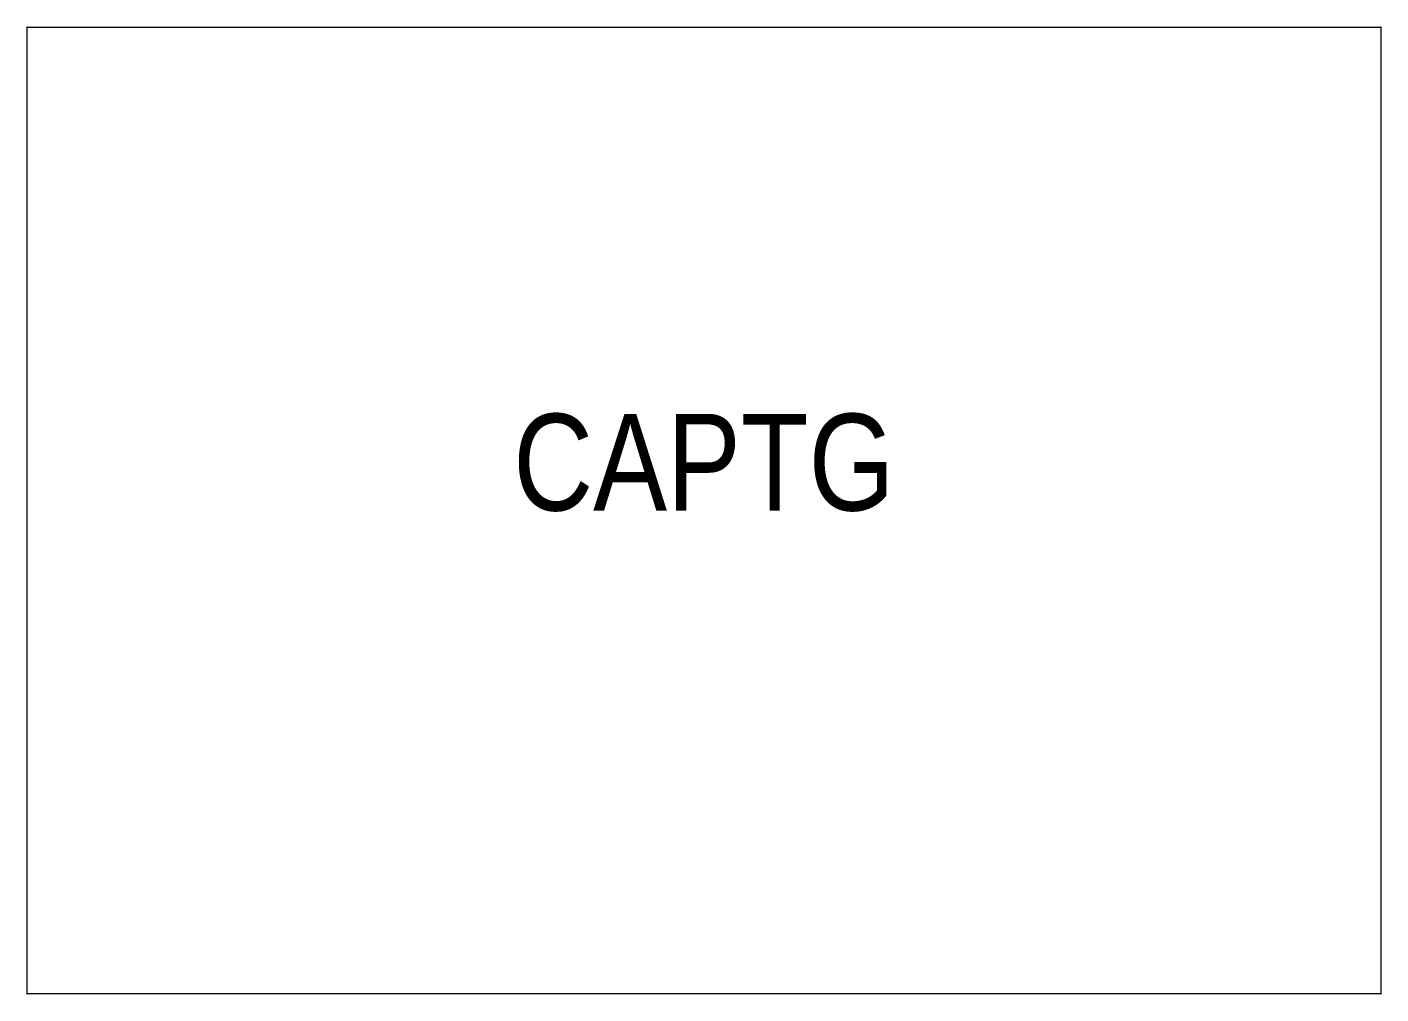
# Model space of a CAD drawing. Extents: x 0 to 35, y -25 to 0.
import ezdxf
from ezdxf.enums import TextEntityAlignment as Align

# ---------------------------------------------------------------- set-up
doc = ezdxf.new("R2010")
doc.units = 0
doc.header["$LTSCALE"] = 0.375
doc.header["$MEASUREMENT"] = 0
doc.layers.add('A-FURN-P-FREE', color=1, linetype='Continuous')
doc.layers.add('A-FURN-P-FREE-T', color=7, linetype='Continuous')
doc.styles.get("Standard").update_dxf_attribs({"font": 'ARIALN.TTF'})

msp = doc.modelspace()

# ---------------------------------------------------------------- linework, layer by layer
at = {"layer": 'A-FURN-P-FREE'}
for p, q in [((0, 0), (35, 0)), ((0, -25), (0, 0)), ((35, 0), (35, -25)), ((35, -25), (0, -25))]:
    msp.add_line(p, q, dxfattribs=at)
for p in [(0, 0), (35, 0), (0, -25), (35, -25)]:
    msp.add_point(p, dxfattribs=at)

# ---------------------------------------------------------------- texts
at = {"layer": 'A-FURN-P-FREE-T', "flags": 1}
for tag, s in [('CAPPN', '853525'), ('CAPMG', 'STC'), ('CAPMC', 'SCA'), ('CAPQT', '1'), ('CAPDH', '0.000000'), ('CAPGC', '')]:
    msp.add_attdef(tag, (0, 0), s, height=0.001, dxfattribs=at)
at = {"layer": 'A-FURN-P-FREE-T'}
msp.add_attdef('CAPTG', text='35/25', height=2.5, dxfattribs=at).set_placement((17.5, -12.5), align=Align.CENTER)

doc.saveas('drawing.dxf')
